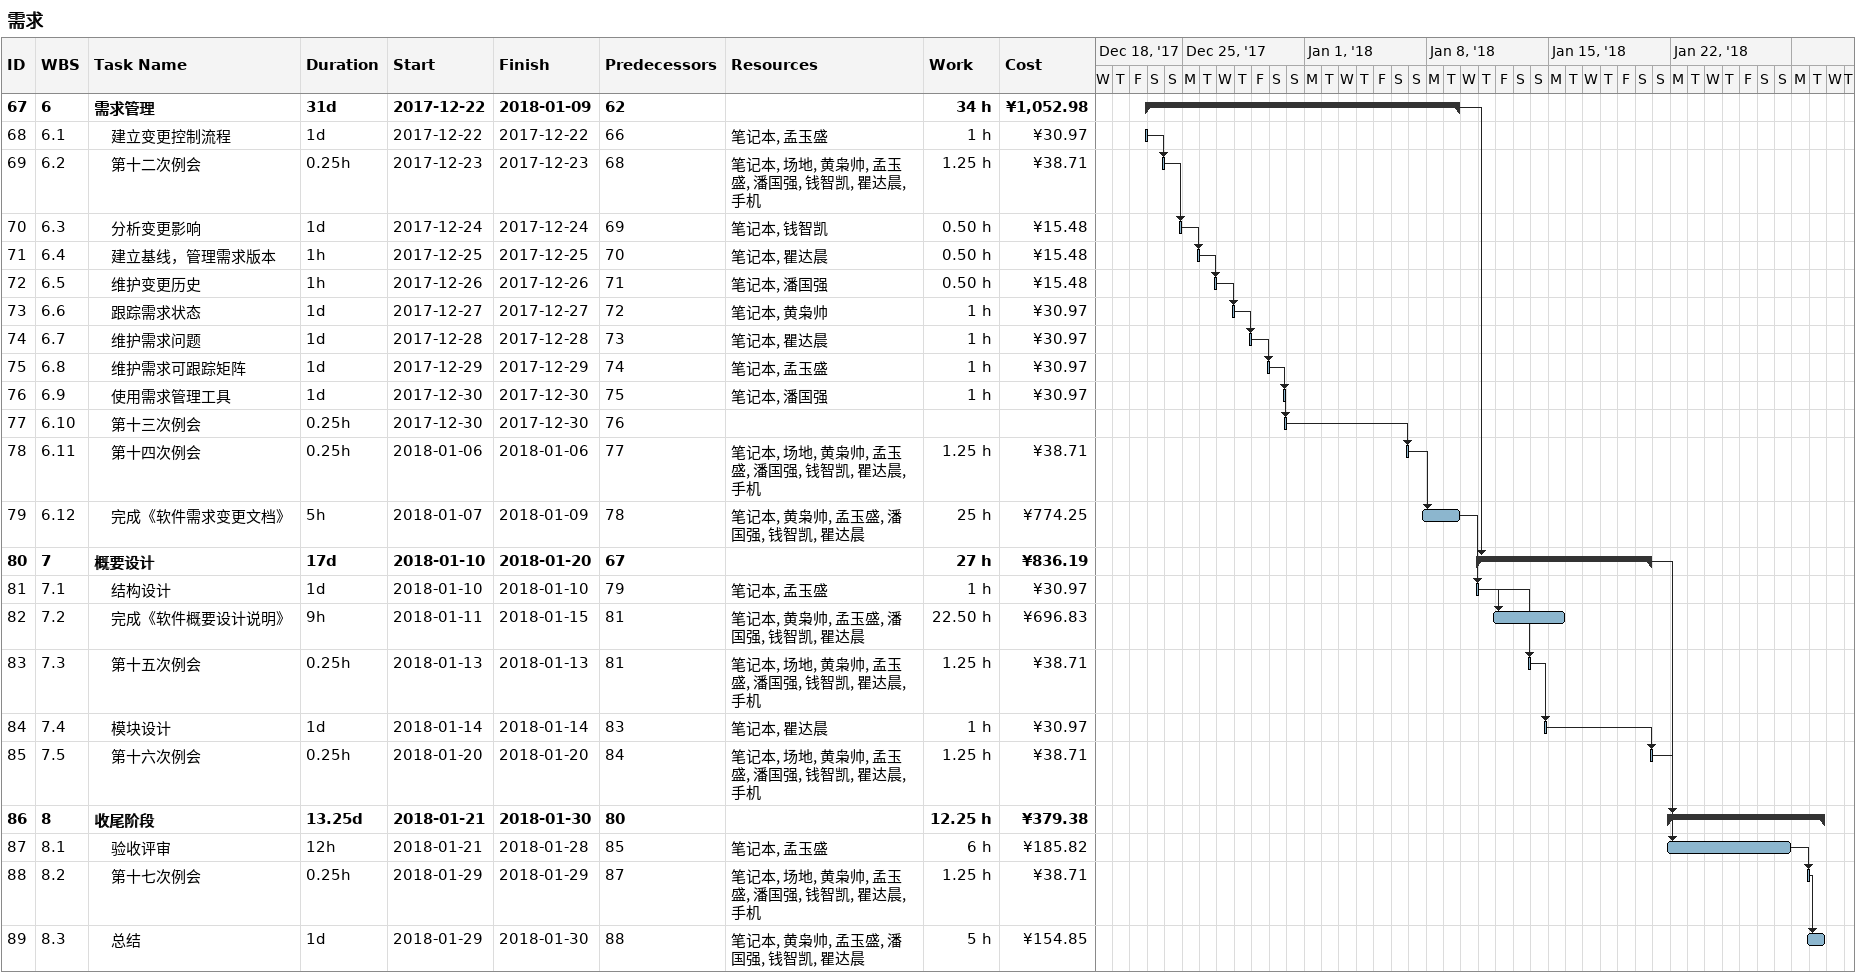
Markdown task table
需求

| ID | WBS | Task | Duration | Start | Finish | Predecessors | Resources | Work (h) | Cost (¥) |
|---|---|---|---|---|---|---|---|---|---|
| 67 | 6 | **需求管理** | 31d | 2017-12-22 | 2018-01-09 | 62 |  | 34 | 1052.98 |
| 68 | 6.1 | 建立变更控制流程 | 1d | 2017-12-22 | 2017-12-22 | 66 | 笔记本, 孟玉盛 | 1 | 30.97 |
| 69 | 6.2 | 第十二次例会 | 0.25h | 2017-12-23 | 2017-12-23 | 68 | 笔记本, 场地, 黄枭帅, 孟玉盛, 潘国强, 钱智凯, 瞿达晨, 手机 | 1.25 | 38.71 |
| 70 | 6.3 | 分析变更影响 | 1d | 2017-12-24 | 2017-12-24 | 69 | 笔记本, 钱智凯 | 0.50 | 15.48 |
| 71 | 6.4 | 建立基线，管理需求版本 | 1h | 2017-12-25 | 2017-12-25 | 70 | 笔记本, 瞿达晨 | 0.50 | 15.48 |
| 72 | 6.5 | 维护变更历史 | 1h | 2017-12-26 | 2017-12-26 | 71 | 笔记本, 潘国强 | 0.50 | 15.48 |
| 73 | 6.6 | 跟踪需求状态 | 1d | 2017-12-27 | 2017-12-27 | 72 | 笔记本, 黄枭帅 | 1 | 30.97 |
| 74 | 6.7 | 维护需求问题 | 1d | 2017-12-28 | 2017-12-28 | 73 | 笔记本, 瞿达晨 | 1 | 30.97 |
| 75 | 6.8 | 维护需求可跟踪矩阵 | 1d | 2017-12-29 | 2017-12-29 | 74 | 笔记本, 孟玉盛 | 1 | 30.97 |
| 76 | 6.9 | 使用需求管理工具 | 1d | 2017-12-30 | 2017-12-30 | 75 | 笔记本, 潘国强 | 1 | 30.97 |
| 77 | 6.10 | 第十三次例会 | 0.25h | 2017-12-30 | 2017-12-30 | 76 |  |  |  |
| 78 | 6.11 | 第十四次例会 | 0.25h | 2018-01-06 | 2018-01-06 | 77 | 笔记本, 场地, 黄枭帅, 孟玉盛, 潘国强, 钱智凯, 瞿达晨, 手机 | 1.25 | 38.71 |
| 79 | 6.12 | 完成《软件需求变更文档》 | 5h | 2018-01-07 | 2018-01-09 | 78 | 笔记本, 黄枭帅, 孟玉盛, 潘国强, 钱智凯, 瞿达晨 | 25 | 774.25 |
| 80 | 7 | **概要设计** | 17d | 2018-01-10 | 2018-01-20 | 67 |  | 27 | 836.19 |
| 81 | 7.1 | 结构设计 | 1d | 2018-01-10 | 2018-01-10 | 79 | 笔记本, 孟玉盛 | 1 | 30.97 |
| 82 | 7.2 | 完成《软件概要设计说明》 | 9h | 2018-01-11 | 2018-01-15 | 81 | 笔记本, 黄枭帅, 孟玉盛, 潘国强, 钱智凯, 瞿达晨 | 22.50 | 696.83 |
| 83 | 7.3 | 第十五次例会 | 0.25h | 2018-01-13 | 2018-01-13 | 81 | 笔记本, 场地, 黄枭帅, 孟玉盛, 潘国强, 钱智凯, 瞿达晨, 手机 | 1.25 | 38.71 |
| 84 | 7.4 | 模块设计 | 1d | 2018-01-14 | 2018-01-14 | 83 | 笔记本, 瞿达晨 | 1 | 30.97 |
| 85 | 7.5 | 第十六次例会 | 0.25h | 2018-01-20 | 2018-01-20 | 84 | 笔记本, 场地, 黄枭帅, 孟玉盛, 潘国强, 钱智凯, 瞿达晨, 手机 | 1.25 | 38.71 |
| 86 | 8 | **收尾阶段** | 13.25d | 2018-01-21 | 2018-01-30 | 80 |  | 12.25 | 379.38 |
| 87 | 8.1 | 验收评审 | 12h | 2018-01-21 | 2018-01-28 | 85 | 笔记本, 孟玉盛 | 6 | 185.82 |
| 88 | 8.2 | 第十七次例会 | 0.25h | 2018-01-29 | 2018-01-29 | 87 | 笔记本, 场地, 黄枭帅, 孟玉盛, 潘国强, 钱智凯, 瞿达晨, 手机 | 1.25 | 38.71 |
| 89 | 8.3 | 总结 | 1d | 2018-01-29 | 2018-01-30 | 88 | 笔记本, 黄枭帅, 孟玉盛, 潘国强, 钱智凯, 瞿达晨 | 5 | 154.85 |
